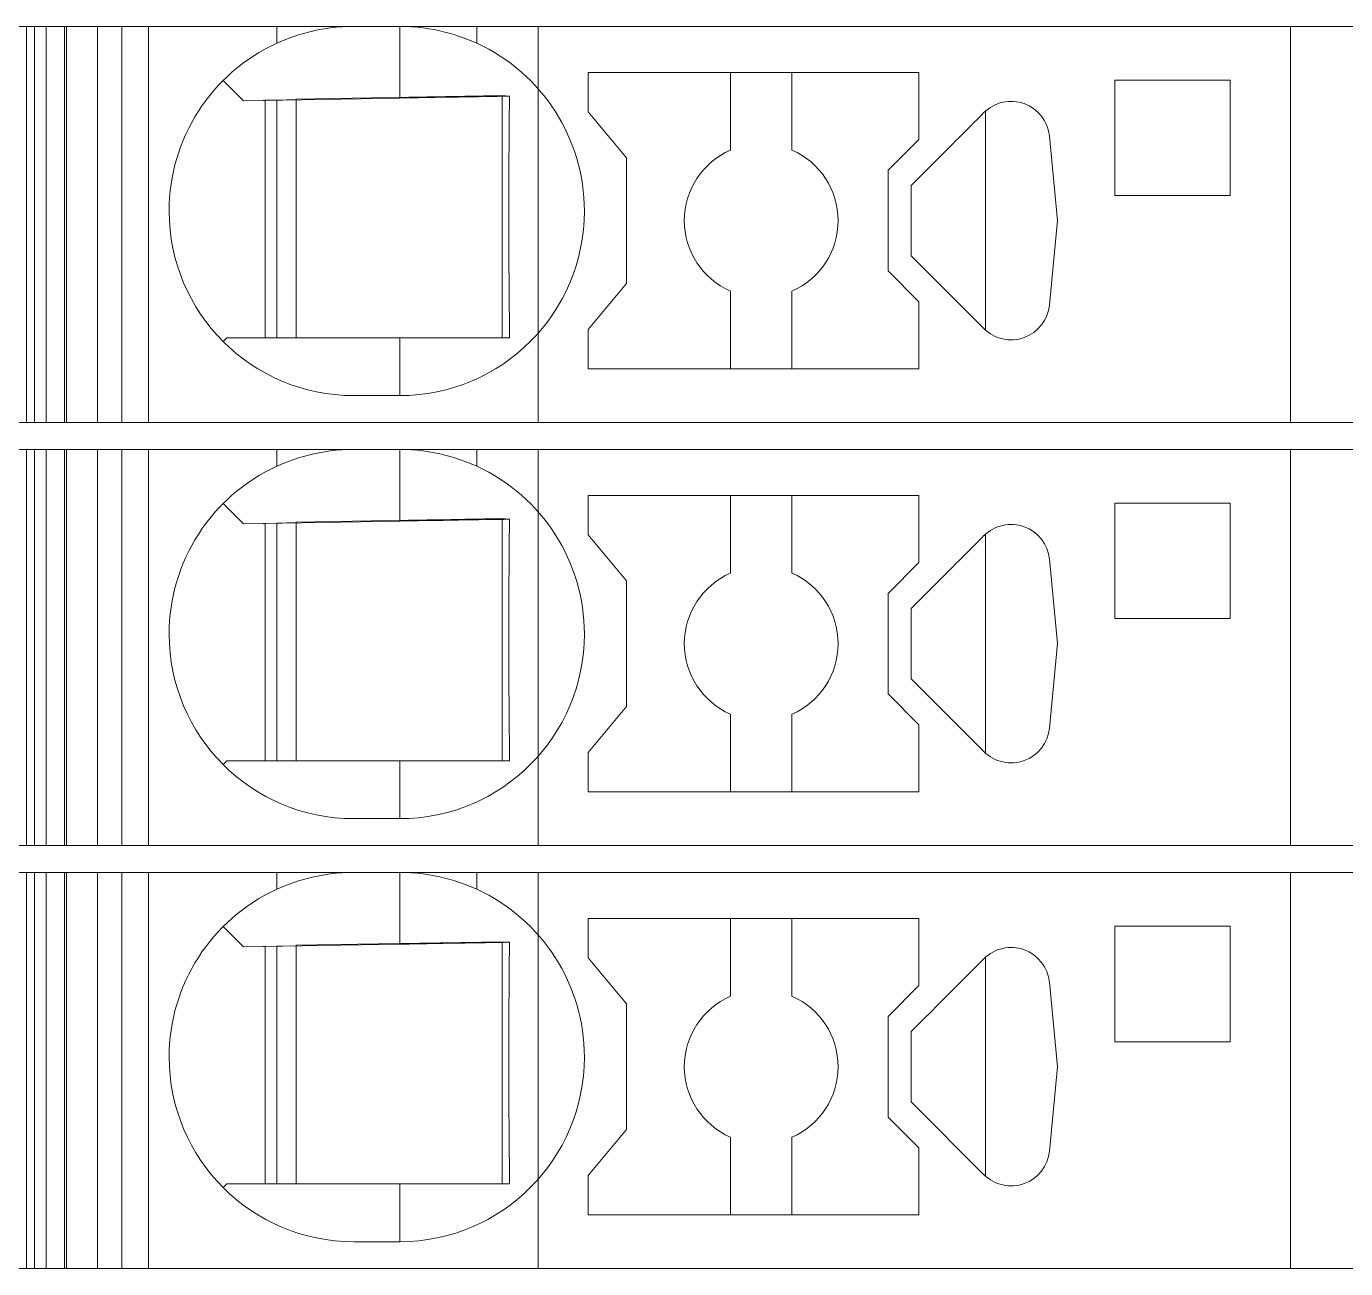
# Model space of a CAD drawing. Header units: millimetres. Extents: x 0 to 1680, y 0 to 1188.
# Drawn here: x 919.89 to 937.05, y 523.85 to 540 of the extents above; entities that cross this region are included whole.
import ezdxf
from ezdxf.enums import TextEntityAlignment as Align

# ---------------------------------------------------------------- set-up
doc = ezdxf.new("R2010")
doc.units = ezdxf.units.MM
for name, color, linetype, lineweight in [('EPLAN309', 5, 'Continuous', 5), ('EPLAN493', 5, 'Continuous', 5), ('MAIN-1', 7, 'Continuous', 5), ('MAIN-2', 7, 'Continuous', 5)]:
    doc.layers.add(name, color=color, linetype=linetype, lineweight=lineweight)
doc.styles.add('Tahoma', font='')
doc.styles.get('Tahoma').set_extended_font_data('Tahoma')

# ---------------------------------------------------------------- blocks, each defined once
blk = doc.blocks.new('EPLSYM_LibrarySPECIAL_Symbol12_Variant0_Placement8_15')
at = {"layer": 'EPLAN309', "lineweight": 13, "ltscale": 16}
blk.add_lwpolyline([(0, -5.15), (68.15, -5.15), (68.15, 0), (0, 0)], close=True, dxfattribs=at)
at = {"layer": 'EPLAN493', "color": 5, "style": 'Tahoma'}
blk.add_attdef('17_20450', text='', height=2.3478, dxfattribs=at).set_placement((0, -21.83478), align=Align.MIDDLE_RIGHT)
blk = doc.blocks.new('EPLSYM_LibrarySPECIAL_Symbol12_Variant0_Placement8_16')
at = {"layer": 'EPLAN309', "lineweight": 13, "ltscale": 16}
blk.add_lwpolyline([(0, -5.15), (68.15, -5.15), (68.15, 0), (0, 0)], close=True, dxfattribs=at)
at = {"layer": 'EPLAN493', "color": 5, "style": 'Tahoma'}
blk.add_attdef('17_20450', text='', height=2.3478, dxfattribs=at).set_placement((0, -21.83478), align=Align.MIDDLE_RIGHT)
blk = doc.blocks.new('EPLSYM_LibrarySPECIAL_Symbol12_Variant0_Placement8_17')
at = {"layer": 'EPLAN309', "lineweight": 13, "ltscale": 16}
blk.add_lwpolyline([(0, -5.15), (68.15, -5.15), (68.15, 0), (0, 0)], close=True, dxfattribs=at)
at = {"layer": 'EPLAN493', "color": 5, "style": 'Tahoma'}
blk.add_attdef('17_20450', text='', height=2.3478, dxfattribs=at).set_placement((0, -21.83478), align=Align.MIDDLE_RIGHT)

msp = doc.modelspace()

# ---------------------------------------------------------------- linework, layer by layer
at = {"layer": 'MAIN-1'}
for p, q in [((920.001, 540), (919.893, 540)), ((919.893, 534.85), (919.893, 540)), ((920.001, 540), (923.15, 540)), ((920.001, 534.85), (920.001, 540)), ((923.15, 540), (924.15, 540)), ((923.15, 540), (923.15, 539.782)), ((923.497, 539.909), (923.563, 539.927)), ((923.563, 539.927), (923.631, 539.943)), ((923.631, 539.943), (923.701, 539.958)), ((923.701, 539.958), (923.772, 539.97)), ((923.772, 539.97), (923.846, 539.981)), ((923.846, 539.981), (923.921, 539.989)), ((923.921, 539.989), (923.997, 539.995)), ((923.997, 539.995), (924.073, 539.999)), ((924.073, 539.999), (924.15, 540)), ((924.75, 540), (924.15, 540)), ((924.827, 539.999), (924.75, 540)), ((925.75, 540), (924.75, 540)), ((924.75, 539.068), (924.75, 540)), ((924.903, 539.995), (924.827, 539.999)), ((924.979, 539.989), (924.903, 539.995)), ((925.054, 539.981), (924.979, 539.989)), ((925.128, 539.97), (925.054, 539.981)), ((925.199, 539.958), (925.128, 539.97)), ((925.269, 539.943), (925.199, 539.958)), ((925.337, 539.927), (925.269, 539.943)), ((925.403, 539.909), (925.337, 539.927)), ((925.75, 540), (936.332, 540)), ((925.75, 540), (925.75, 539.782)), ((937.05, 540), (936.332, 540)), ((936.332, 534.85), (936.332, 540)), ((923.15, 539.782), (923.202, 539.805)), ((923.202, 539.805), (923.256, 539.827)), ((923.256, 539.827), (923.313, 539.849)), ((923.313, 539.849), (923.372, 539.87)), ((923.372, 539.87), (923.433, 539.89)), ((923.433, 539.89), (923.497, 539.909)), ((925.467, 539.89), (925.403, 539.909)), ((925.528, 539.87), (925.467, 539.89)), ((925.587, 539.849), (925.528, 539.87)), ((925.644, 539.827), (925.587, 539.849)), ((925.698, 539.805), (925.644, 539.827)), ((925.75, 539.782), (925.698, 539.805)), ((922.453, 539.297), (922.717, 539.033)), ((927.2, 539.4), (927.2, 538.889)), ((931.5, 539.4), (927.2, 539.4)), ((929.05, 539.4), (929.05, 538.392)), ((929.85, 538.392), (929.85, 539.4)), ((931.5, 538.529), (931.5, 539.4)), ((934.05, 539.3), (934.05, 537.8)), ((935.55, 539.3), (934.05, 539.3)), ((935.55, 537.8), (935.55, 539.3)), ((922.717, 539.033), (924.75, 539.068)), ((924.87, 539.07), (924.75, 539.068)), ((924.987, 539.072), (924.87, 539.07)), ((925.1, 539.074), (924.987, 539.072)), ((925.209, 539.076), (925.1, 539.074)), ((925.313, 539.078), (925.209, 539.076)), ((925.412, 539.079), (925.313, 539.078)), ((925.507, 539.081), (925.412, 539.079)), ((925.599, 539.083), (925.507, 539.081)), ((925.688, 539.084), (925.599, 539.083)), ((925.774, 539.086), (925.688, 539.084)), ((925.858, 539.087), (925.774, 539.086)), ((925.94, 539.088), (925.858, 539.087)), ((926.02, 539.09), (925.94, 539.088)), ((926.099, 539.091), (926.02, 539.09)), ((926.079, 535.95), (926.079, 539.091)), ((926.176, 539.092), (926.099, 539.091)), ((926.176, 539.022), (926.176, 539.092)), ((923, 535.95), (923, 539.038)), ((923.15, 539.04), (923.15, 535.95)), ((923.4, 535.95), (923.4, 539.045)), ((926.174, 538.877), (926.175, 538.95)), ((926.175, 538.95), (926.176, 539.022)), ((927.7, 538.293), (927.2, 538.889)), ((932.367, 538.898), (932.367, 536.052)), ((926.172, 538.649), (926.173, 538.727)), ((926.173, 538.803), (926.174, 538.877)), ((926.173, 538.727), (926.173, 538.803)), ((932.19, 538.722), (932.158, 538.691)), ((932.221, 538.753), (932.19, 538.722)), ((932.252, 538.785), (932.221, 538.753)), ((932.284, 538.816), (932.252, 538.785)), ((932.315, 538.847), (932.284, 538.816)), ((932.346, 538.879), (932.315, 538.847)), ((926.17, 538.488), (926.171, 538.57)), ((926.171, 538.57), (926.172, 538.649)), ((932.021, 538.553), (931.983, 538.515)), ((932.058, 538.59), (932.021, 538.553)), ((932.094, 538.626), (932.058, 538.59)), ((932.127, 538.659), (932.094, 538.626)), ((932.158, 538.691), (932.127, 538.659)), ((933.302, 537.475), (933.198, 538.572)), ((926.169, 538.317), (926.17, 538.404)), ((926.17, 538.404), (926.17, 538.488)), ((931.1, 538.129), (931.5, 538.529)), ((931.902, 538.434), (931.823, 538.356)), ((931.943, 538.475), (931.902, 538.434)), ((931.983, 538.515), (931.943, 538.475)), ((926.168, 538.132), (926.169, 538.226)), ((926.169, 538.226), (926.169, 538.317)), ((927.7, 536.657), (927.7, 538.293)), ((931.742, 538.274), (931.658, 538.19)), ((931.823, 538.356), (931.742, 538.274)), ((926.167, 537.931), (926.168, 538.034)), ((926.168, 538.034), (926.168, 538.132)), ((931.1, 538.129), (931.1, 536.821)), ((931.572, 538.104), (931.486, 538.018)), ((931.658, 538.19), (931.572, 538.104)), ((926.167, 537.824), (926.167, 537.931)), ((931.486, 538.018), (931.4, 537.932)), ((931.4, 537.802), (931.4, 537.932)), ((926.167, 537.713), (926.167, 537.824)), ((926.167, 537.6), (926.167, 537.713)), ((931.4, 537.671), (931.4, 537.802)), ((934.05, 537.8), (935.55, 537.8)), ((926.167, 537.479), (926.167, 537.6)), ((931.4, 537.54), (931.4, 537.671)), ((931.4, 537.41), (931.4, 537.54)), ((926.167, 537.361), (926.167, 537.479)), ((926.167, 537.247), (926.167, 537.361)), ((931.4, 537.279), (931.4, 537.41)), ((933.198, 536.378), (933.302, 537.475)), ((926.168, 537.138), (926.167, 537.247)), ((931.4, 537.148), (931.4, 537.279)), ((926.168, 537.034), (926.168, 537.138)), ((926.169, 536.934), (926.168, 537.034)), ((931.4, 537.018), (931.4, 537.148)), ((931.4, 537.018), (932.346, 536.071)), ((926.169, 536.839), (926.169, 536.934)), ((926.17, 536.748), (926.169, 536.839)), ((926.171, 536.659), (926.17, 536.748)), ((926.172, 536.573), (926.171, 536.659)), ((931.5, 536.421), (931.1, 536.821)), ((926.172, 536.49), (926.172, 536.573)), ((926.173, 536.408), (926.172, 536.49)), ((927.2, 536.061), (927.7, 536.657)), ((929.05, 535.55), (929.05, 536.558)), ((929.85, 535.55), (929.85, 536.558)), ((926.174, 536.329), (926.173, 536.408)), ((926.175, 536.25), (926.174, 536.329)), ((931.5, 535.55), (931.5, 536.421)), ((926.176, 536.174), (926.175, 536.25)), ((926.176, 536.098), (926.176, 536.174)), ((926.177, 536.024), (926.176, 536.098)), ((926.178, 535.95), (926.177, 536.024)), ((927.2, 536.061), (927.2, 535.55)), ((922.5, 535.95), (922.453, 535.903)), ((922.5, 535.95), (924.75, 535.95)), ((924.75, 535.95), (924.842, 535.95)), ((924.75, 535.95), (924.75, 535.2)), ((924.842, 535.95), (924.933, 535.95)), ((924.933, 535.95), (925.023, 535.95)), ((925.023, 535.95), (925.11, 535.95)), ((925.11, 535.95), (925.195, 535.95)), ((925.195, 535.95), (925.278, 535.95)), ((925.278, 535.95), (925.358, 535.95)), ((925.358, 535.95), (925.436, 535.95)), ((925.436, 535.95), (925.511, 535.95)), ((925.511, 535.95), (925.585, 535.95)), ((925.585, 535.95), (925.657, 535.95)), ((925.657, 535.95), (925.726, 535.95)), ((925.726, 535.95), (925.795, 535.95)), ((925.795, 535.95), (925.861, 535.95)), ((925.861, 535.95), (925.927, 535.95)), ((925.927, 535.95), (925.991, 535.95)), ((925.991, 535.95), (926.055, 535.95)), ((926.055, 535.95), (926.117, 535.95)), ((926.117, 535.95), (926.178, 535.95)), ((931.5, 535.55), (927.2, 535.55)), ((924.75, 535.2), (924.15, 535.2)), ((920.001, 534.85), (919.893, 534.85)), ((920.001, 534.85), (936.332, 534.85)), ((937.05, 534.85), (936.332, 534.85)), ((920.001, 534.5), (919.893, 534.5)), ((919.893, 529.35), (919.893, 534.5)), ((920.001, 534.5), (923.15, 534.5)), ((920.001, 529.35), (920.001, 534.5)), ((923.15, 534.5), (924.15, 534.5)), ((923.15, 534.5), (923.15, 534.282)), ((923.563, 534.427), (923.631, 534.443)), ((923.631, 534.443), (923.701, 534.458)), ((923.701, 534.458), (923.772, 534.47)), ((923.772, 534.47), (923.846, 534.481)), ((923.846, 534.481), (923.921, 534.489)), ((923.921, 534.489), (923.997, 534.495)), ((923.997, 534.495), (924.073, 534.499)), ((924.073, 534.499), (924.15, 534.5)), ((924.75, 534.5), (924.15, 534.5)), ((924.827, 534.499), (924.75, 534.5)), ((925.75, 534.5), (924.75, 534.5)), ((924.75, 533.568), (924.75, 534.5)), ((924.903, 534.495), (924.827, 534.499)), ((924.979, 534.489), (924.903, 534.495)), ((925.054, 534.481), (924.979, 534.489)), ((925.128, 534.47), (925.054, 534.481)), ((925.199, 534.458), (925.128, 534.47)), ((925.269, 534.443), (925.199, 534.458)), ((925.337, 534.427), (925.269, 534.443)), ((925.75, 534.5), (936.332, 534.5)), ((925.75, 534.5), (925.75, 534.282)), ((937.05, 534.5), (936.332, 534.5)), ((936.332, 529.35), (936.332, 534.5)), ((923.15, 534.282), (923.202, 534.305)), ((923.202, 534.305), (923.256, 534.327)), ((923.256, 534.327), (923.313, 534.349)), ((923.313, 534.349), (923.372, 534.37)), ((923.372, 534.37), (923.433, 534.39)), ((923.433, 534.39), (923.497, 534.409)), ((923.497, 534.409), (923.563, 534.427)), ((925.403, 534.409), (925.337, 534.427)), ((925.467, 534.39), (925.403, 534.409)), ((925.528, 534.37), (925.467, 534.39)), ((925.587, 534.349), (925.528, 534.37)), ((925.644, 534.327), (925.587, 534.349)), ((925.698, 534.305), (925.644, 534.327)), ((925.75, 534.282), (925.698, 534.305)), ((922.453, 533.797), (922.717, 533.533)), ((927.2, 533.9), (927.2, 533.389)), ((931.5, 533.9), (927.2, 533.9)), ((929.05, 533.9), (929.05, 532.892)), ((929.85, 532.892), (929.85, 533.9)), ((931.5, 533.029), (931.5, 533.9)), ((934.05, 533.8), (934.05, 532.3)), ((935.55, 533.8), (934.05, 533.8)), ((935.55, 532.3), (935.55, 533.8)), ((924.87, 533.57), (924.75, 533.568)), ((924.987, 533.572), (924.87, 533.57)), ((925.1, 533.574), (924.987, 533.572)), ((925.209, 533.576), (925.1, 533.574)), ((925.313, 533.578), (925.209, 533.576)), ((925.412, 533.579), (925.313, 533.578)), ((925.507, 533.581), (925.412, 533.579)), ((925.599, 533.583), (925.507, 533.581)), ((925.688, 533.584), (925.599, 533.583)), ((925.774, 533.586), (925.688, 533.584)), ((925.858, 533.587), (925.774, 533.586)), ((925.94, 533.588), (925.858, 533.587)), ((926.02, 533.59), (925.94, 533.588)), ((926.099, 533.591), (926.02, 533.59)), ((926.079, 530.45), (926.079, 533.591)), ((926.176, 533.592), (926.099, 533.591)), ((926.176, 533.522), (926.176, 533.592)), ((922.717, 533.533), (924.75, 533.568)), ((923, 530.45), (923, 533.538)), ((923.15, 533.54), (923.15, 530.45)), ((923.4, 530.45), (923.4, 533.545)), ((926.174, 533.377), (926.175, 533.45)), ((926.175, 533.45), (926.176, 533.522)), ((926.172, 533.149), (926.173, 533.227)), ((926.173, 533.303), (926.174, 533.377)), ((926.173, 533.227), (926.173, 533.303)), ((927.7, 532.793), (927.2, 533.389)), ((932.221, 533.253), (932.19, 533.222)), ((932.252, 533.285), (932.221, 533.253)), ((932.284, 533.316), (932.252, 533.285)), ((932.315, 533.347), (932.284, 533.316)), ((932.346, 533.379), (932.315, 533.347)), ((932.367, 533.398), (932.367, 530.552)), ((926.17, 532.988), (926.171, 533.07)), ((926.171, 533.07), (926.172, 533.149)), ((932.058, 533.09), (932.021, 533.053)), ((932.094, 533.126), (932.058, 533.09)), ((932.127, 533.159), (932.094, 533.126)), ((932.158, 533.191), (932.127, 533.159)), ((932.19, 533.222), (932.158, 533.191)), ((933.302, 531.975), (933.198, 533.072)), ((926.169, 532.817), (926.17, 532.904)), ((926.17, 532.904), (926.17, 532.988)), ((931.1, 532.629), (931.5, 533.029)), ((931.902, 532.934), (931.823, 532.856)), ((931.943, 532.975), (931.902, 532.934)), ((931.983, 533.015), (931.943, 532.975)), ((932.021, 533.053), (931.983, 533.015)), ((926.168, 532.632), (926.169, 532.726)), ((926.169, 532.726), (926.169, 532.817)), ((927.7, 531.157), (927.7, 532.793)), ((931.742, 532.774), (931.658, 532.69)), ((931.823, 532.856), (931.742, 532.774)), ((926.168, 532.534), (926.168, 532.632)), ((931.1, 532.629), (931.1, 531.321)), ((931.572, 532.604), (931.486, 532.518)), ((931.658, 532.69), (931.572, 532.604)), ((926.167, 532.431), (926.168, 532.534)), ((926.167, 532.324), (926.167, 532.431)), ((931.486, 532.518), (931.4, 532.432)), ((931.4, 532.302), (931.4, 532.432)), ((926.167, 532.213), (926.167, 532.324)), ((926.167, 532.1), (926.167, 532.213)), ((931.4, 532.171), (931.4, 532.302)), ((934.05, 532.3), (935.55, 532.3)), ((926.167, 531.979), (926.167, 532.1)), ((931.4, 532.04), (931.4, 532.171)), ((931.4, 531.91), (931.4, 532.04)), ((926.167, 531.861), (926.167, 531.979)), ((926.167, 531.747), (926.167, 531.861)), ((931.4, 531.779), (931.4, 531.91)), ((933.198, 530.878), (933.302, 531.975)), ((926.168, 531.638), (926.167, 531.747)), ((931.4, 531.648), (931.4, 531.779)), ((926.168, 531.534), (926.168, 531.638)), ((926.169, 531.434), (926.168, 531.534)), ((931.4, 531.518), (931.4, 531.648)), ((931.4, 531.518), (932.346, 530.571)), ((926.169, 531.339), (926.169, 531.434)), ((926.17, 531.248), (926.169, 531.339)), ((926.171, 531.159), (926.17, 531.248)), ((931.5, 530.921), (931.1, 531.321)), ((926.172, 531.073), (926.171, 531.159)), ((926.172, 530.99), (926.172, 531.073)), ((927.2, 530.561), (927.7, 531.157)), ((929.05, 530.05), (929.05, 531.058)), ((929.85, 530.05), (929.85, 531.058)), ((926.173, 530.908), (926.172, 530.99)), ((926.174, 530.829), (926.173, 530.908)), ((926.175, 530.75), (926.174, 530.829)), ((931.5, 530.05), (931.5, 530.921)), ((926.176, 530.674), (926.175, 530.75)), ((926.176, 530.598), (926.176, 530.674)), ((926.177, 530.524), (926.176, 530.598)), ((926.178, 530.45), (926.177, 530.524)), ((927.2, 530.561), (927.2, 530.05)), ((922.5, 530.45), (922.453, 530.403)), ((922.5, 530.45), (924.75, 530.45)), ((924.75, 530.45), (924.842, 530.45)), ((924.75, 530.45), (924.75, 529.7)), ((924.842, 530.45), (924.933, 530.45)), ((924.933, 530.45), (925.023, 530.45)), ((925.023, 530.45), (925.11, 530.45)), ((925.11, 530.45), (925.195, 530.45)), ((925.195, 530.45), (925.278, 530.45)), ((925.278, 530.45), (925.358, 530.45)), ((925.358, 530.45), (925.436, 530.45)), ((925.436, 530.45), (925.511, 530.45)), ((925.511, 530.45), (925.585, 530.45)), ((925.585, 530.45), (925.657, 530.45)), ((925.657, 530.45), (925.726, 530.45)), ((925.726, 530.45), (925.795, 530.45)), ((925.795, 530.45), (925.861, 530.45)), ((925.861, 530.45), (925.927, 530.45)), ((925.927, 530.45), (925.991, 530.45)), ((925.991, 530.45), (926.055, 530.45)), ((926.055, 530.45), (926.117, 530.45)), ((926.117, 530.45), (926.178, 530.45)), ((931.5, 530.05), (927.2, 530.05)), ((924.75, 529.7), (924.15, 529.7)), ((920.001, 529.35), (919.893, 529.35)), ((920.001, 529.35), (936.332, 529.35)), ((937.05, 529.35), (936.332, 529.35)), ((920.001, 529), (919.893, 529)), ((919.893, 523.85), (919.893, 529)), ((920.001, 529), (923.15, 529)), ((920.001, 523.85), (920.001, 529)), ((923.15, 529), (924.15, 529)), ((923.15, 529), (923.15, 528.782)), ((923.563, 528.927), (923.631, 528.943)), ((923.631, 528.943), (923.701, 528.958)), ((923.701, 528.958), (923.772, 528.97)), ((923.772, 528.97), (923.846, 528.981)), ((923.846, 528.981), (923.921, 528.989)), ((923.921, 528.989), (923.997, 528.995)), ((923.997, 528.995), (924.073, 528.999)), ((924.073, 528.999), (924.15, 529)), ((924.75, 529), (924.15, 529)), ((924.827, 528.999), (924.75, 529)), ((925.75, 529), (924.75, 529)), ((924.75, 528.068), (924.75, 529)), ((924.903, 528.995), (924.827, 528.999)), ((924.979, 528.989), (924.903, 528.995)), ((925.054, 528.981), (924.979, 528.989)), ((925.128, 528.97), (925.054, 528.981)), ((925.199, 528.958), (925.128, 528.97)), ((925.269, 528.943), (925.199, 528.958)), ((925.337, 528.927), (925.269, 528.943)), ((925.75, 529), (936.332, 529)), ((925.75, 529), (925.75, 528.782)), ((937.05, 529), (936.332, 529)), ((936.332, 523.85), (936.332, 529)), ((923.15, 528.782), (923.202, 528.805)), ((923.202, 528.805), (923.256, 528.827)), ((923.256, 528.827), (923.313, 528.849)), ((923.313, 528.849), (923.372, 528.87)), ((923.372, 528.87), (923.433, 528.89)), ((923.433, 528.89), (923.497, 528.909)), ((923.497, 528.909), (923.563, 528.927)), ((925.403, 528.909), (925.337, 528.927)), ((925.467, 528.89), (925.403, 528.909)), ((925.528, 528.87), (925.467, 528.89)), ((925.587, 528.849), (925.528, 528.87)), ((925.644, 528.827), (925.587, 528.849)), ((925.698, 528.805), (925.644, 528.827)), ((925.75, 528.782), (925.698, 528.805)), ((922.453, 528.297), (922.717, 528.033)), ((927.2, 528.4), (927.2, 527.889)), ((931.5, 528.4), (927.2, 528.4)), ((929.05, 528.4), (929.05, 527.392)), ((929.85, 527.392), (929.85, 528.4)), ((931.5, 527.529), (931.5, 528.4)), ((934.05, 528.3), (934.05, 526.8)), ((935.55, 528.3), (934.05, 528.3)), ((935.55, 526.8), (935.55, 528.3)), ((925.507, 528.081), (925.412, 528.079)), ((925.599, 528.083), (925.507, 528.081)), ((925.688, 528.084), (925.599, 528.083)), ((925.774, 528.086), (925.688, 528.084)), ((925.858, 528.087), (925.774, 528.086)), ((925.94, 528.088), (925.858, 528.087)), ((926.02, 528.09), (925.94, 528.088)), ((926.099, 528.091), (926.02, 528.09)), ((926.079, 524.95), (926.079, 528.091)), ((926.176, 528.092), (926.099, 528.091)), ((926.176, 528.022), (926.176, 528.092)), ((922.717, 528.033), (924.75, 528.068)), ((923, 524.95), (923, 528.038)), ((923.15, 528.04), (923.15, 524.95)), ((923.4, 524.95), (923.4, 528.045)), ((924.87, 528.07), (924.75, 528.068)), ((924.987, 528.072), (924.87, 528.07)), ((925.1, 528.074), (924.987, 528.072)), ((925.209, 528.076), (925.1, 528.074)), ((925.313, 528.078), (925.209, 528.076)), ((925.412, 528.079), (925.313, 528.078)), ((926.174, 527.877), (926.175, 527.95)), ((926.175, 527.95), (926.176, 528.022)), ((926.173, 527.803), (926.174, 527.877)), ((926.173, 527.727), (926.173, 527.803)), ((927.7, 527.293), (927.2, 527.889)), ((932.221, 527.753), (932.19, 527.722)), ((932.252, 527.785), (932.221, 527.753)), ((932.284, 527.816), (932.252, 527.785)), ((932.315, 527.847), (932.284, 527.816)), ((932.346, 527.879), (932.315, 527.847)), ((932.367, 527.898), (932.367, 525.052)), ((926.17, 527.488), (926.171, 527.57)), ((926.171, 527.57), (926.172, 527.649)), ((926.172, 527.649), (926.173, 527.727)), ((932.058, 527.59), (932.021, 527.553)), ((932.094, 527.626), (932.058, 527.59)), ((932.127, 527.659), (932.094, 527.626)), ((932.158, 527.691), (932.127, 527.659)), ((932.19, 527.722), (932.158, 527.691)), ((933.302, 526.475), (933.198, 527.572)), ((926.169, 527.317), (926.17, 527.404)), ((926.17, 527.404), (926.17, 527.488)), ((931.1, 527.129), (931.5, 527.529)), ((931.902, 527.434), (931.823, 527.356)), ((931.943, 527.475), (931.902, 527.434)), ((931.983, 527.515), (931.943, 527.475)), ((932.021, 527.553), (931.983, 527.515)), ((926.168, 527.132), (926.169, 527.226)), ((926.169, 527.226), (926.169, 527.317)), ((927.7, 525.657), (927.7, 527.293)), ((931.742, 527.274), (931.658, 527.19)), ((931.823, 527.356), (931.742, 527.274)), ((926.168, 527.034), (926.168, 527.132)), ((931.1, 527.129), (931.1, 525.821)), ((931.572, 527.104), (931.486, 527.018)), ((931.658, 527.19), (931.572, 527.104)), ((926.167, 526.931), (926.168, 527.034)), ((926.167, 526.824), (926.167, 526.931)), ((931.486, 527.018), (931.4, 526.932)), ((931.4, 526.802), (931.4, 526.932)), ((926.167, 526.713), (926.167, 526.824)), ((926.167, 526.6), (926.167, 526.713)), ((931.4, 526.671), (931.4, 526.802)), ((934.05, 526.8), (935.55, 526.8)), ((926.167, 526.479), (926.167, 526.6)), ((931.4, 526.54), (931.4, 526.671)), ((931.4, 526.41), (931.4, 526.54)), ((926.167, 526.361), (926.167, 526.479)), ((931.4, 526.279), (931.4, 526.41)), ((933.198, 525.378), (933.302, 526.475)), ((926.167, 526.247), (926.167, 526.361)), ((926.168, 526.138), (926.167, 526.247)), ((931.4, 526.148), (931.4, 526.279)), ((926.168, 526.034), (926.168, 526.138)), ((926.169, 525.934), (926.168, 526.034)), ((931.4, 526.018), (931.4, 526.148)), ((926.169, 525.839), (926.169, 525.934)), ((931.4, 526.018), (932.346, 525.071)), ((926.17, 525.748), (926.169, 525.839)), ((926.171, 525.659), (926.17, 525.748)), ((931.5, 525.421), (931.1, 525.821)), ((926.172, 525.573), (926.171, 525.659)), ((926.172, 525.49), (926.172, 525.573)), ((927.2, 525.061), (927.7, 525.657)), ((929.05, 524.55), (929.05, 525.558)), ((929.85, 524.55), (929.85, 525.558)), ((926.173, 525.408), (926.172, 525.49)), ((926.174, 525.329), (926.173, 525.408)), ((931.5, 524.55), (931.5, 525.421)), ((926.175, 525.25), (926.174, 525.329)), ((926.176, 525.174), (926.175, 525.25)), ((926.176, 525.098), (926.176, 525.174)), ((926.177, 525.024), (926.176, 525.098)), ((926.178, 524.95), (926.177, 525.024)), ((927.2, 525.061), (927.2, 524.55)), ((922.5, 524.95), (922.453, 524.903)), ((922.5, 524.95), (924.75, 524.95)), ((924.75, 524.95), (924.842, 524.95)), ((924.75, 524.95), (924.75, 524.2)), ((924.842, 524.95), (924.933, 524.95)), ((924.933, 524.95), (925.023, 524.95)), ((925.023, 524.95), (925.11, 524.95)), ((925.11, 524.95), (925.195, 524.95)), ((925.195, 524.95), (925.278, 524.95)), ((925.278, 524.95), (925.358, 524.95)), ((925.358, 524.95), (925.436, 524.95)), ((925.436, 524.95), (925.511, 524.95)), ((925.511, 524.95), (925.585, 524.95)), ((925.585, 524.95), (925.657, 524.95)), ((925.657, 524.95), (925.726, 524.95)), ((925.726, 524.95), (925.795, 524.95)), ((925.795, 524.95), (925.861, 524.95)), ((925.861, 524.95), (925.927, 524.95)), ((925.927, 524.95), (925.991, 524.95)), ((925.991, 524.95), (926.055, 524.95)), ((926.055, 524.95), (926.117, 524.95)), ((926.117, 524.95), (926.178, 524.95)), ((931.5, 524.55), (927.2, 524.55)), ((924.75, 524.2), (924.15, 524.2)), ((920.001, 523.85), (919.893, 523.85)), ((920.001, 523.85), (936.332, 523.85)), ((937.05, 523.85), (936.332, 523.85))]:
    msp.add_line(p, q, dxfattribs=at)
for centre, radius, start, end in [((924.15, 537.6), 2.4, 114.6244, 180), ((924.75, 537.6), 2.4, 0, 65.3756), ((932.7, 538.525), 0.5, 5.4404, 135), ((929.45, 537.475), 1, 113.5782, 180), ((929.45, 537.475), 1, 0, 66.4218), ((924.15, 537.6), 2.4, 180, 270), ((924.75, 537.6), 2.4, 270, 0), ((929.45, 537.475), 1, 180, 246.4218), ((929.45, 537.475), 1, 293.5782, 0), ((932.7, 536.425), 0.5, 225, 354.5596), ((924.15, 532.1), 2.4, 114.6244, 180), ((924.75, 532.1), 2.4, 0, 65.3756), ((932.7, 533.025), 0.5, 5.4404, 135), ((929.45, 531.975), 1, 113.5782, 180), ((929.45, 531.975), 1, 0, 66.4218), ((924.15, 532.1), 2.4, 180, 270), ((924.75, 532.1), 2.4, 270, 0), ((929.45, 531.975), 1, 180, 246.4218), ((929.45, 531.975), 1, 293.5782, 0), ((932.7, 530.925), 0.5, 225, 354.5596), ((924.15, 526.6), 2.4, 114.6244, 180), ((924.75, 526.6), 2.4, 0, 65.3756), ((932.7, 527.525), 0.5, 5.4404, 135), ((929.45, 526.475), 1, 113.5782, 180), ((929.45, 526.475), 1, 0, 66.4218), ((924.15, 526.6), 2.4, 180, 270), ((924.75, 526.6), 2.4, 270, 0), ((929.45, 526.475), 1, 180, 246.4218), ((929.45, 526.475), 1, 293.5782, 0), ((932.7, 525.425), 0.5, 225, 354.5596)]:
    msp.add_arc(centre, radius, start, end, dxfattribs=at)
at = {"layer": 'MAIN-2'}
for p, q in [((920.15, 540), (920.15, 534.85)), ((920.389, 534.85), (920.389, 540)), ((920.417, 540), (920.417, 534.85)), ((920.82, 540), (920.82, 534.85)), ((921.136, 534.85), (921.136, 540)), ((921.481, 540), (921.481, 534.85)), ((926.55, 534.85), (926.55, 540)), ((923.4, 539.053), (926.079, 539.1)), ((926.079, 539.1), (926.176, 539.092)), ((926.079, 539.091), (926.079, 539.1)), ((922.717, 539.033), (923, 539.038)), ((923.15, 539.042), (923, 539.039)), ((923, 539.039), (923, 539.038)), ((923, 539.038), (923, 539.038)), ((923.4, 539.048), (923.15, 539.043)), ((923.15, 539.042), (923.15, 539.043)), ((923.15, 539.042), (923.15, 539.04)), ((923.4, 539.048), (923.4, 539.053)), ((923.4, 539.045), (923.4, 539.048)), ((923.15, 535.95), (923.15, 535.95)), ((923.4, 535.95), (923.4, 535.95)), ((920.15, 534.5), (920.15, 529.35)), ((920.389, 529.35), (920.389, 534.5)), ((920.417, 534.5), (920.417, 529.35)), ((920.82, 534.5), (920.82, 529.35)), ((921.136, 529.35), (921.136, 534.5)), ((921.481, 534.5), (921.481, 529.35)), ((926.55, 529.35), (926.55, 534.5)), ((923.4, 533.553), (926.079, 533.6)), ((926.079, 533.6), (926.176, 533.592)), ((926.079, 533.591), (926.079, 533.6)), ((922.717, 533.533), (923, 533.538)), ((923.15, 533.542), (923, 533.539)), ((923, 533.539), (923, 533.538)), ((923, 533.538), (923, 533.538)), ((923.4, 533.548), (923.15, 533.543)), ((923.15, 533.542), (923.15, 533.543)), ((923.15, 533.542), (923.15, 533.54)), ((923.4, 533.548), (923.4, 533.553)), ((923.4, 533.545), (923.4, 533.548)), ((923.15, 530.45), (923.15, 530.45)), ((923.4, 530.45), (923.4, 530.45)), ((920.15, 529), (920.15, 523.85)), ((920.389, 523.85), (920.389, 529)), ((920.417, 529), (920.417, 523.85)), ((920.82, 529), (920.82, 523.85)), ((921.136, 523.85), (921.136, 529)), ((921.481, 529), (921.481, 523.85)), ((926.55, 523.85), (926.55, 529)), ((923.4, 528.053), (926.079, 528.1)), ((926.079, 528.1), (926.176, 528.092)), ((926.079, 528.091), (926.079, 528.1)), ((922.717, 528.033), (923, 528.038)), ((923.15, 528.042), (923, 528.039)), ((923, 528.039), (923, 528.038)), ((923, 528.038), (923, 528.038)), ((923.4, 528.048), (923.15, 528.043)), ((923.15, 528.042), (923.15, 528.043)), ((923.15, 528.042), (923.15, 528.04)), ((923.4, 528.048), (923.4, 528.053)), ((923.4, 528.045), (923.4, 528.048)), ((923.15, 524.95), (923.15, 524.95)), ((923.4, 524.95), (923.4, 524.95))]:
    msp.add_line(p, q, dxfattribs=at)

# ---------------------------------------------------------------- block references
for name, p in [('EPLSYM_LibrarySPECIAL_Symbol12_Variant0_Placement8_15', (901, 540)), ('EPLSYM_LibrarySPECIAL_Symbol12_Variant0_Placement8_16', (901, 534.5)), ('EPLSYM_LibrarySPECIAL_Symbol12_Variant0_Placement8_17', (901, 529))]:
    msp.add_blockref(name, p)

doc.saveas('drawing.dxf')
